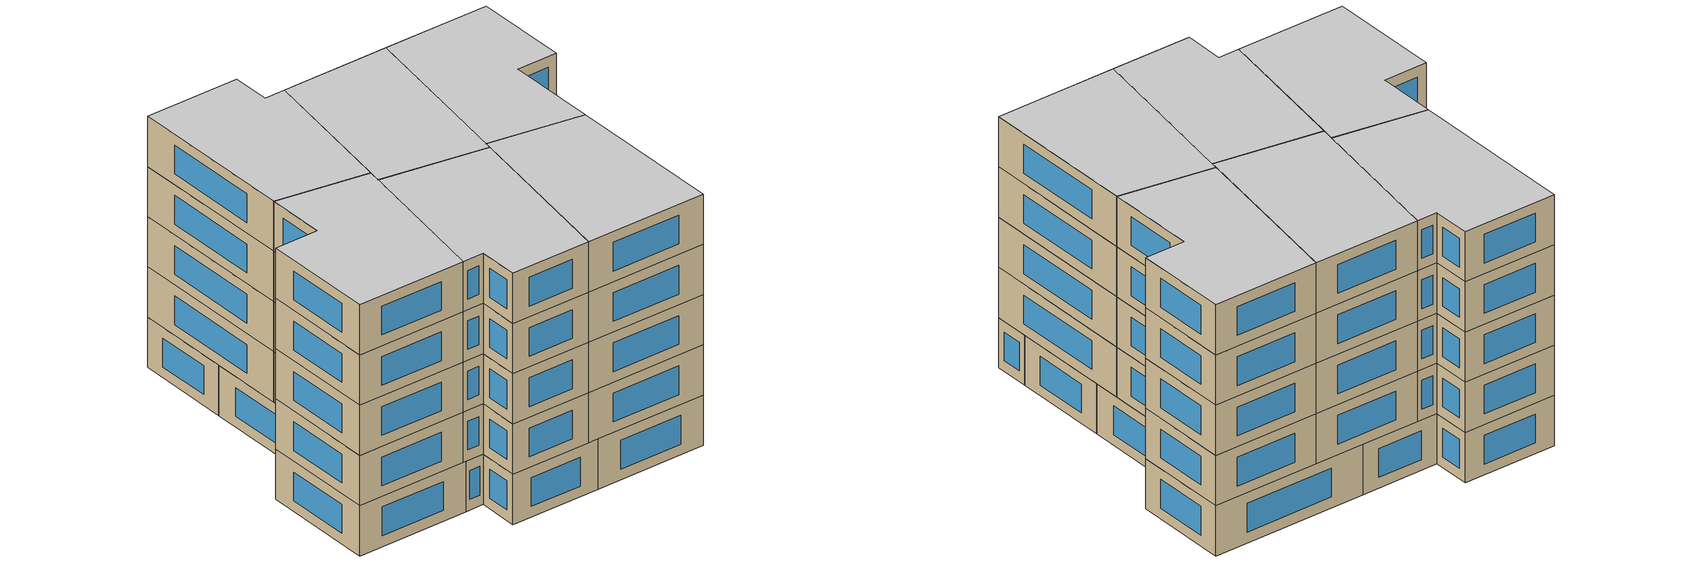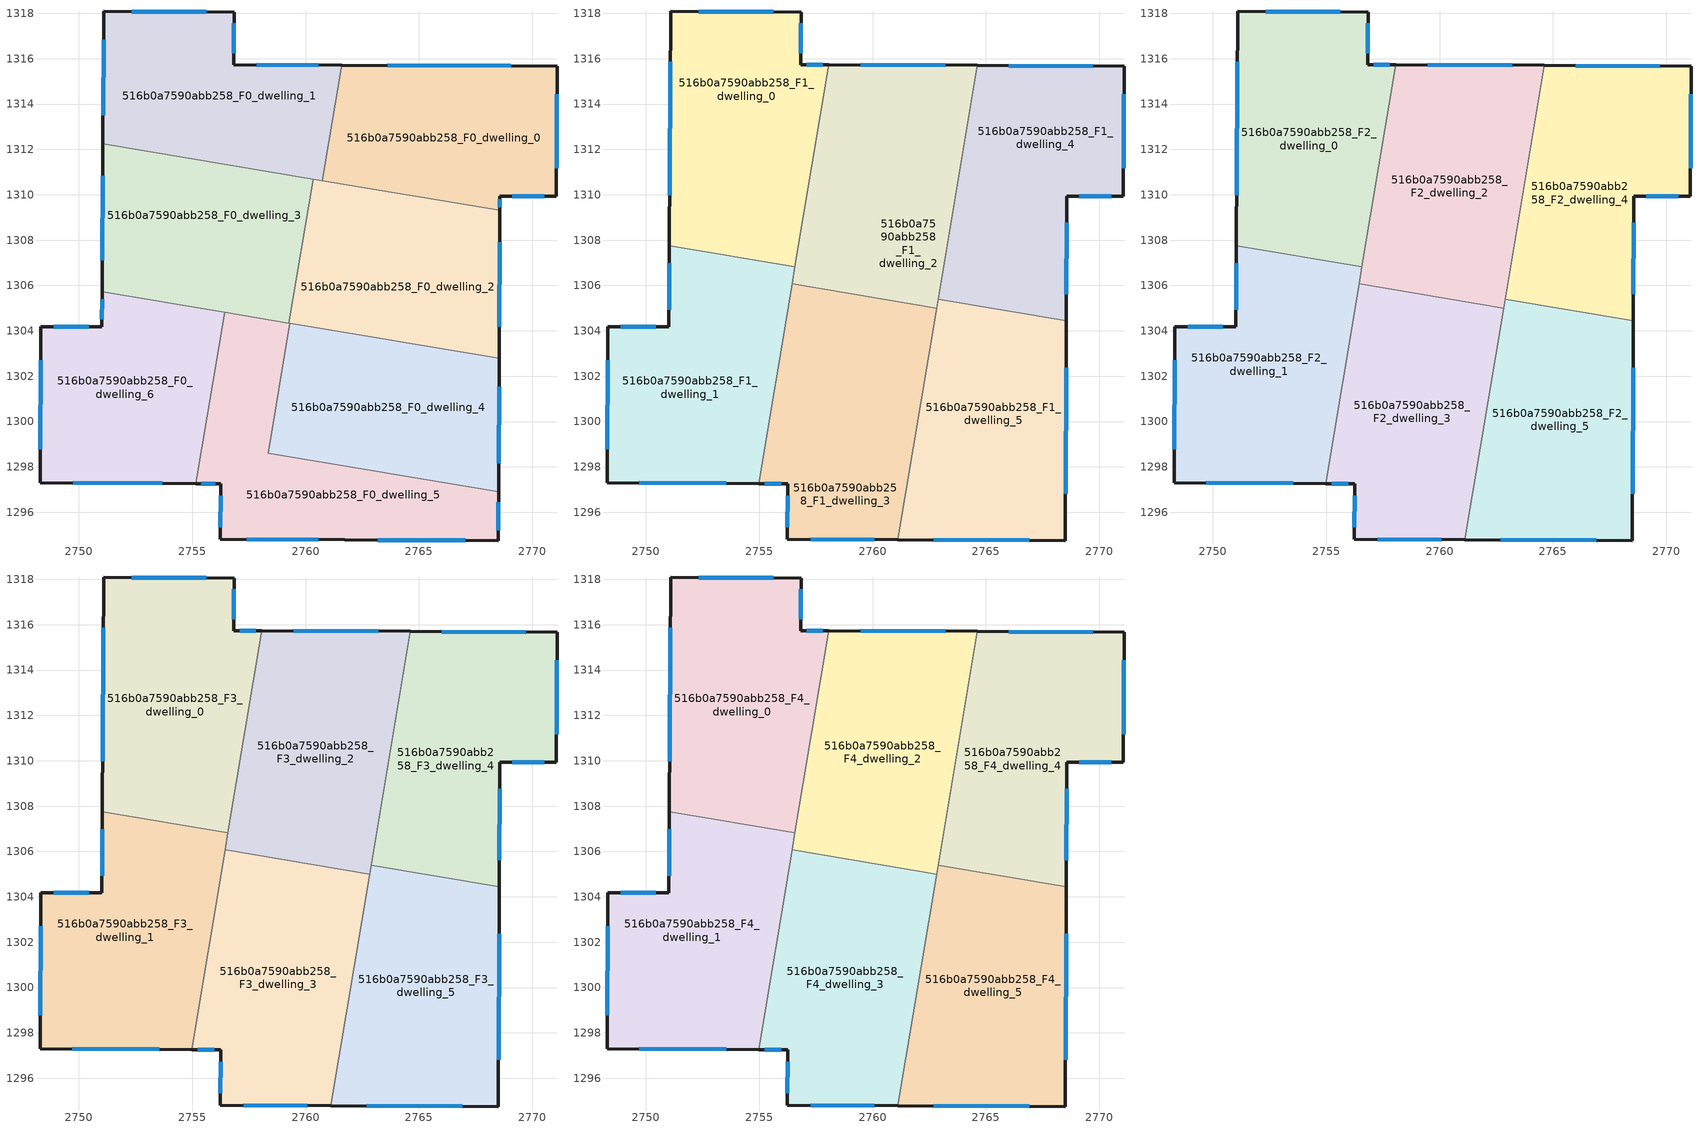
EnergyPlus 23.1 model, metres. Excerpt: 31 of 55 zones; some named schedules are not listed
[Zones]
516b0a7590abb258_F0_dwelling_0
 floor ground (EU_floor_Construction): 2771.09,1315.67 2771.06,1309.93 2768.57,1309.94 2768.57,1309.31 2760.73,1310.62 2761.59,1315.72 z0
 wall outside (EU_wall_Construction): 2768.57,1309.31 2768.57,1309.94 2771.06,1309.93 2771.09,1315.67 2761.59,1315.72 z0:3
 wall to 516b0a7590abb258_F0_dwelling_1 (EU_wall_Construction): 2761.59,1315.72 2760.73,1310.62 z0:3
 wall to 516b0a7590abb258_F0_dwelling_2 (EU_wall_Construction): 2760.73,1310.62 2768.57,1309.31 z0:3
 window (EU_Window_Construction): 2769.11,1309.94 2770.53,1309.93 / 2768.57,1309.44 2768.57,1309.81 / 2769.05,1315.68 2763.62,1315.71 / 2771.07,1311.16 2771.08,1314.44 z0.64:2.36
516b0a7590abb258_F0_dwelling_1
 floor ground (EU_floor_Construction): 2761.59,1315.72 2760.73,1310.62 2751.07,1312.25 2751.1,1318.09 2756.85,1318.06 2756.84,1315.74 z0
 wall outside (EU_wall_Construction): 2761.59,1315.72 2756.84,1315.74 2756.85,1318.06 2751.1,1318.09 2751.07,1312.25 z0:3
 wall to 516b0a7590abb258_F0_dwelling_3 (EU_wall_Construction): 2751.07,1312.25 2760.33,1310.69 z0:3
 wall to 516b0a7590abb258_F0_dwelling_2 (EU_wall_Construction): 2760.34,1310.69 2760.73,1310.62 z0:3
 window (EU_Window_Construction): 2751.09,1316.84 2751.08,1313.5 / 2755.62,1318.07 2752.33,1318.08 / 2756.84,1316.24 2756.85,1317.56 / 2760.57,1315.72 2757.85,1315.74 z0.64:2.36
516b0a7590abb258_F0_dwelling_2
 floor ground (EU_floor_Construction): 2768.57,1309.31 2768.54,1302.79 2759.27,1304.34 2760.34,1310.69 z0
 wall outside (EU_wall_Construction): 2768.54,1302.79 2768.57,1309.31 z0:3
 wall to 516b0a7590abb258_F0_dwelling_3 (EU_wall_Construction): 2760.34,1310.69 2759.27,1304.34 z0:3
 wall to 516b0a7590abb258_F0_dwelling_4 (EU_wall_Construction): 2759.31,1304.33 2768.54,1302.79 z0:3
 wall to 516b0a7590abb258_F0_dwelling_5 (EU_wall_Construction): 2759.27,1304.34 2759.31,1304.33 z0:3
 window (EU_Window_Construction): 2768.55,1304.18 2768.56,1307.91 z0.64:2.36
 ceiling adiabatic (EU_roof_Construction): 2768.54,1302.79 2768.57,1309.31 2760.34,1310.69 2759.27,1304.34 z3
516b0a7590abb258_F0_dwelling_3
 floor ground (EU_floor_Construction): 2760.34,1310.69 2759.27,1304.34 2751.03,1305.72 2751.07,1312.25 z0
 wall outside (EU_wall_Construction): 2751.07,1312.25 2751.03,1305.72 z0:3
 wall to 516b0a7590abb258_F0_dwelling_6 (EU_wall_Construction): 2751.03,1305.72 2756.43,1304.82 z0:3
 wall to 516b0a7590abb258_F0_dwelling_5 (EU_wall_Construction): 2756.43,1304.82 2759.27,1304.34 z0:3
 window (EU_Window_Construction): 2751.06,1310.85 2751.04,1307.12 z0.64:2.36
516b0a7590abb258_F0_dwelling_4
 floor ground (EU_floor_Construction): 2768.54,1302.79 2768.51,1296.9 2758.35,1298.6 2759.31,1304.33 z0
 wall outside (EU_wall_Construction): 2768.51,1296.9 2768.54,1302.79 z0:3
 wall to 516b0a7590abb258_F0_dwelling_5 (EU_wall_Construction): 2759.31,1304.33 2758.35,1298.6 2768.51,1296.9 z0:3
 window (EU_Window_Construction): 2768.52,1298.16 2768.53,1301.52 z0.64:2.36
516b0a7590abb258_F0_dwelling_5
 floor ground (EU_floor_Construction): 2768.51,1296.9 2768.5,1294.75 2761.73,1294.78 2756.24,1294.82 2756.26,1297.26 2755.16,1297.27 2756.43,1304.82 2759.31,1304.33 2758.35,1298.6 z0
 wall outside (EU_wall_Construction): 2755.16,1297.27 2756.26,1297.26 2756.24,1294.82 2761.73,1294.78 2768.5,1294.75 2768.51,1296.9 z0:3
 wall to 516b0a7590abb258_F0_dwelling_6 (EU_wall_Construction): 2756.43,1304.82 2755.16,1297.27 z0:3
 window (EU_Window_Construction): 2768.5,1295.21 2768.51,1296.44 / 2763.18,1294.77 2767.05,1294.76 / 2757.42,1294.81 2760.55,1294.79 / 2756.26,1296.74 2756.24,1295.34 / 2755.4,1297.27 2756.03,1297.26 z0.64:2.36
516b0a7590abb258_F0_dwelling_6
 floor ground (EU_floor_Construction): 2756.43,1304.82 2755.16,1297.27 2748.29,1297.3 2748.32,1304.18 2751.02,1304.17 2751.03,1305.72 z0
 wall outside (EU_wall_Construction): 2751.03,1305.72 2751.02,1304.17 2748.32,1304.18 2748.29,1297.3 2755.16,1297.27 z0:3
 window (EU_Window_Construction): 2749.76,1297.29 2753.69,1297.27 / 2748.32,1302.71 2748.3,1298.78 / 2750.44,1304.17 2748.9,1304.18 / 2751.03,1305.39 2751.02,1304.5 z0.64:2.36
516b0a7590abb258_F1_dwelling_0
 floor to 516b0a7590abb258_F0_dwelling_1 (EU_floor_Construction): 2756.85,1318.06 2756.84,1315.74 2758.08,1315.73 2757.31,1311.2 2751.07,1312.24 2751.1,1318.09 z3
 floor to 516b0a7590abb258_F0_dwelling_3 (EU_floor_Construction): 2757.31,1311.2 2756.58,1306.83 2751.04,1307.76 2751.07,1312.24 z3
 wall outside (EU_wall_Construction): 2758.08,1315.73 2756.84,1315.74 2756.85,1318.06 2751.1,1318.09 2751.04,1307.76 z3:6
 wall to 516b0a7590abb258_F1_dwelling_1 (EU_wall_Construction): 2751.04,1307.76 2756.58,1306.83 z3:6
 wall to 516b0a7590abb258_F1_dwelling_2 (EU_wall_Construction): 2756.58,1306.83 2758.08,1315.73 z3:6
 window (EU_Window_Construction): 2756.84,1316.24 2756.85,1317.56 / 2757.81,1315.74 2757.1,1315.74 / 2751.09,1315.88 2751.06,1309.97 / 2755.62,1318.07 2752.33,1318.08 z3.64:5.36
516b0a7590abb258_F1_dwelling_1
 floor to 516b0a7590abb258_F0_dwelling_6 (EU_floor_Construction): 2756.25,1304.85 2754.98,1297.27 2748.29,1297.3 2748.32,1304.18 2751.02,1304.17 2751.03,1305.72 z3
 floor to 516b0a7590abb258_F0_dwelling_3 (EU_floor_Construction): 2756.58,1306.83 2756.25,1304.85 2751.03,1305.72 2751.04,1307.76 z3
 wall outside (EU_wall_Construction): 2751.04,1307.76 2751.02,1304.17 2748.32,1304.18 2748.29,1297.3 2754.98,1297.27 z3:6
 wall to 516b0a7590abb258_F1_dwelling_3 (EU_wall_Construction): 2754.98,1297.27 2756.45,1306.07 z3:6
 wall to 516b0a7590abb258_F1_dwelling_2 (EU_wall_Construction): 2756.45,1306.07 2756.58,1306.83 z3:6
 window (EU_Window_Construction): 2749.72,1297.29 2753.54,1297.28 / 2748.32,1302.71 2748.3,1298.78 / 2750.44,1304.17 2748.9,1304.18 / 2751.04,1306.99 2751.03,1304.94 z3.64:5.36
516b0a7590abb258_F1_dwelling_2
 floor adiabatic (EU_floor_Construction): 2763.68,1310.13 2762.82,1305 2759.47,1305.57 2760.34,1310.69 z3
 floor to 516b0a7590abb258_F0_dwelling_0 (EU_floor_Construction): 2764.62,1315.7 2763.68,1310.13 2760.73,1310.62 2761.59,1315.72 z3
 floor to 516b0a7590abb258_F0_dwelling_1 (EU_floor_Construction): 2761.59,1315.72 2760.73,1310.62 2757.31,1311.2 2758.08,1315.73 z3
 floor to 516b0a7590abb258_F0_dwelling_3 (EU_floor_Construction): 2760.33,1310.69 2759.47,1305.57 2756.45,1306.07 2757.31,1311.2 z3
 wall outside (EU_wall_Construction): 2764.62,1315.7 2758.08,1315.73 z3:6
 wall to 516b0a7590abb258_F1_dwelling_3 (EU_wall_Construction): 2756.45,1306.07 2762.82,1305 z3:6
 wall to 516b0a7590abb258_F1_dwelling_4 (EU_wall_Construction): 2762.89,1305.39 2764.62,1315.7 z3:6
 wall to 516b0a7590abb258_F1_dwelling_5 (EU_wall_Construction): 2762.82,1305 2762.89,1305.39 z3:6
 window (EU_Window_Construction): 2763.22,1315.71 2759.48,1315.73 z3.64:5.36
516b0a7590abb258_F1_dwelling_3
 floor to 516b0a7590abb258_F0_dwelling_3 (EU_floor_Construction): 2759.47,1305.57 2759.27,1304.34 2756.25,1304.85 2756.45,1306.07 z3
 floor to 516b0a7590abb258_F0_dwelling_5 (EU_floor_Construction): 2759.31,1304.33 2758.35,1298.6 2761.66,1298.05 2761.11,1294.79 2756.24,1294.82 2756.26,1297.26 2755.17,1297.27 2756.43,1304.82 z3
 floor to 516b0a7590abb258_F0_dwelling_6 (EU_floor_Construction): 2756.43,1304.82 2755.17,1297.27 2754.98,1297.27 2756.25,1304.85 z3
 floor to 516b0a7590abb258_F0_dwelling_4 (EU_floor_Construction): 2762.62,1303.78 2761.66,1298.05 2758.35,1298.6 2759.31,1304.33 z3
 floor adiabatic (EU_floor_Construction): 2762.82,1305 2762.62,1303.78 2759.27,1304.34 2759.47,1305.57 z3
 wall outside (EU_wall_Construction): 2754.98,1297.27 2756.26,1297.26 2756.24,1294.82 2761.11,1294.79 z3:6
 wall to 516b0a7590abb258_F1_dwelling_5 (EU_wall_Construction): 2761.11,1294.79 2762.82,1305 z3:6
 window (EU_Window_Construction): 2757.28,1294.81 2760.07,1294.79 / 2756.26,1296.74 2756.24,1295.34 / 2755.25,1297.27 2755.98,1297.26 z3.64:5.36
516b0a7590abb258_F1_dwelling_4
 floor to 516b0a7590abb258_F0_dwelling_0 (EU_floor_Construction): 2771.09,1315.67 2771.06,1309.93 2768.57,1309.94 2768.57,1309.31 2763.68,1310.13 2764.62,1315.7 z3
 floor adiabatic (EU_floor_Construction): 2768.57,1309.31 2768.55,1304.44 2762.89,1305.39 2763.68,1310.13 z3
 wall outside (EU_wall_Construction): 2768.55,1304.44 2768.57,1309.94 2771.06,1309.93 2771.09,1315.67 2764.62,1315.7 z3:6
 wall to 516b0a7590abb258_F1_dwelling_5 (EU_wall_Construction): 2762.89,1305.39 2768.55,1304.44 z3:6
 window (EU_Window_Construction): 2771.07,1311.16 2771.08,1314.44 / 2769.11,1309.94 2770.53,1309.93 / 2768.55,1305.62 2768.57,1308.77 / 2769.7,1315.68 2766,1315.7 z3.64:5.36
516b0a7590abb258_F1_dwelling_5
 floor to 516b0a7590abb258_F0_dwelling_4 (EU_floor_Construction): 2768.54,1302.79 2768.51,1296.9 2761.66,1298.05 2762.62,1303.78 z3
 floor to 516b0a7590abb258_F0_dwelling_5 (EU_floor_Construction): 2768.51,1296.9 2768.5,1294.75 2761.27,1294.79 2761.11,1294.79 2761.66,1298.05 z3
 floor adiabatic (EU_floor_Construction): 2768.55,1304.44 2768.54,1302.79 2762.62,1303.78 2762.89,1305.39 z3
 wall outside (EU_wall_Construction): 2761.11,1294.79 2768.5,1294.75 2768.55,1304.44 z3:6
 window (EU_Window_Construction): 2768.51,1296.82 2768.54,1302.36 / 2762.69,1294.78 2766.92,1294.76 z3.64:5.36
516b0a7590abb258_F2_dwelling_0
 floor to 516b0a7590abb258_F1_dwelling_0 (EU_floor_Construction): 2756.85,1318.06 2756.84,1315.74 2758.08,1315.73 2756.58,1306.83 2751.04,1307.76 2751.1,1318.09 z6
 wall outside (EU_wall_Construction): 2758.08,1315.73 2756.84,1315.74 2756.85,1318.06 2751.1,1318.09 2751.04,1307.76 z6:9
 wall to 516b0a7590abb258_F2_dwelling_1 (EU_wall_Construction): 2751.04,1307.76 2756.58,1306.83 z6:9
 wall to 516b0a7590abb258_F2_dwelling_2 (EU_wall_Construction): 2756.58,1306.83 2758.08,1315.73 z6:9
 window (EU_Window_Construction): 2756.84,1316.24 2756.85,1317.56 / 2757.81,1315.74 2757.1,1315.74 / 2751.09,1315.88 2751.06,1309.97 / 2755.62,1318.07 2752.33,1318.08 z6.64:8.36
516b0a7590abb258_F2_dwelling_1
 floor to 516b0a7590abb258_F1_dwelling_1 (EU_floor_Construction): 2756.58,1306.83 2754.98,1297.27 2748.29,1297.3 2748.32,1304.18 2751.02,1304.17 2751.04,1307.76 z6
 wall outside (EU_wall_Construction): 2751.04,1307.76 2751.02,1304.17 2748.32,1304.18 2748.29,1297.3 2754.98,1297.27 z6:9
 wall to 516b0a7590abb258_F2_dwelling_3 (EU_wall_Construction): 2754.98,1297.27 2756.45,1306.07 z6:9
 wall to 516b0a7590abb258_F2_dwelling_2 (EU_wall_Construction): 2756.45,1306.07 2756.58,1306.83 z6:9
 window (EU_Window_Construction): 2749.72,1297.29 2753.54,1297.28 / 2748.32,1302.71 2748.3,1298.78 / 2750.44,1304.17 2748.9,1304.18 / 2751.04,1306.99 2751.03,1304.94 z6.64:8.36
516b0a7590abb258_F2_dwelling_2
 floor to 516b0a7590abb258_F1_dwelling_2 (EU_floor_Construction): 2764.62,1315.7 2762.82,1305 2756.45,1306.07 2758.08,1315.73 z6
 wall outside (EU_wall_Construction): 2764.62,1315.7 2758.08,1315.73 z6:9
 wall to 516b0a7590abb258_F2_dwelling_3 (EU_wall_Construction): 2756.45,1306.07 2762.82,1305 z6:9
 wall to 516b0a7590abb258_F2_dwelling_4 (EU_wall_Construction): 2762.89,1305.39 2764.62,1315.7 z6:9
 wall to 516b0a7590abb258_F2_dwelling_5 (EU_wall_Construction): 2762.82,1305 2762.89,1305.39 z6:9
 window (EU_Window_Construction): 2763.22,1315.71 2759.48,1315.73 z6.64:8.36
516b0a7590abb258_F2_dwelling_3
 floor to 516b0a7590abb258_F1_dwelling_3 (EU_floor_Construction): 2762.82,1305 2761.11,1294.79 2756.24,1294.82 2756.26,1297.26 2754.98,1297.27 2756.45,1306.07 z6
 wall outside (EU_wall_Construction): 2754.98,1297.27 2756.26,1297.26 2756.24,1294.82 2761.11,1294.79 z6:9
 wall to 516b0a7590abb258_F2_dwelling_5 (EU_wall_Construction): 2761.11,1294.79 2762.82,1305 z6:9
 window (EU_Window_Construction): 2757.28,1294.81 2760.07,1294.79 / 2756.26,1296.74 2756.24,1295.34 / 2755.25,1297.27 2755.98,1297.26 z6.64:8.36
516b0a7590abb258_F2_dwelling_4
 floor to 516b0a7590abb258_F1_dwelling_4 (EU_floor_Construction): 2771.09,1315.67 2771.06,1309.93 2768.57,1309.94 2768.55,1304.44 2762.89,1305.39 2764.62,1315.7 z6
 wall outside (EU_wall_Construction): 2768.55,1304.44 2768.57,1309.94 2771.06,1309.93 2771.09,1315.67 2764.62,1315.7 z6:9
 wall to 516b0a7590abb258_F2_dwelling_5 (EU_wall_Construction): 2762.89,1305.39 2768.55,1304.44 z6:9
 window (EU_Window_Construction): 2771.07,1311.16 2771.08,1314.44 / 2769.11,1309.94 2770.53,1309.93 / 2768.55,1305.62 2768.57,1308.77 / 2769.7,1315.68 2766,1315.7 z6.64:8.36
516b0a7590abb258_F2_dwelling_5
 floor to 516b0a7590abb258_F1_dwelling_5 (EU_floor_Construction): 2768.55,1304.44 2768.5,1294.75 2761.11,1294.79 2762.89,1305.39 z6
 wall outside (EU_wall_Construction): 2761.11,1294.79 2768.5,1294.75 2768.55,1304.44 z6:9
 window (EU_Window_Construction): 2768.51,1296.82 2768.54,1302.36 / 2762.69,1294.78 2766.92,1294.76 z6.64:8.36
516b0a7590abb258_F3_dwelling_0
 floor to 516b0a7590abb258_F2_dwelling_0 (EU_floor_Construction): 2756.85,1318.06 2756.84,1315.74 2758.08,1315.73 2756.58,1306.83 2751.04,1307.76 2751.1,1318.09 z9
 wall outside (EU_wall_Construction): 2758.08,1315.73 2756.84,1315.74 2756.85,1318.06 2751.1,1318.09 2751.04,1307.76 z9:12
 wall to 516b0a7590abb258_F3_dwelling_1 (EU_wall_Construction): 2751.04,1307.76 2756.58,1306.83 z9:12
 wall to 516b0a7590abb258_F3_dwelling_2 (EU_wall_Construction): 2756.58,1306.83 2758.08,1315.73 z9:12
 window (EU_Window_Construction): 2756.84,1316.24 2756.85,1317.56 / 2757.81,1315.74 2757.1,1315.74 / 2751.09,1315.88 2751.06,1309.97 / 2755.62,1318.07 2752.33,1318.08 z9.64:11.36
516b0a7590abb258_F3_dwelling_1
 floor to 516b0a7590abb258_F2_dwelling_1 (EU_floor_Construction): 2756.58,1306.83 2754.98,1297.27 2748.29,1297.3 2748.32,1304.18 2751.02,1304.17 2751.04,1307.76 z9
 wall outside (EU_wall_Construction): 2751.04,1307.76 2751.02,1304.17 2748.32,1304.18 2748.29,1297.3 2754.98,1297.27 z9:12
 wall to 516b0a7590abb258_F3_dwelling_3 (EU_wall_Construction): 2754.98,1297.27 2756.45,1306.07 z9:12
 wall to 516b0a7590abb258_F3_dwelling_2 (EU_wall_Construction): 2756.45,1306.07 2756.58,1306.83 z9:12
 window (EU_Window_Construction): 2749.72,1297.29 2753.54,1297.28 / 2748.32,1302.71 2748.3,1298.78 / 2750.44,1304.17 2748.9,1304.18 / 2751.04,1306.99 2751.03,1304.94 z9.64:11.36
516b0a7590abb258_F3_dwelling_2
 floor to 516b0a7590abb258_F2_dwelling_2 (EU_floor_Construction): 2764.62,1315.7 2762.82,1305 2756.45,1306.07 2758.08,1315.73 z9
 wall outside (EU_wall_Construction): 2764.62,1315.7 2758.08,1315.73 z9:12
 wall to 516b0a7590abb258_F3_dwelling_3 (EU_wall_Construction): 2756.45,1306.07 2762.82,1305 z9:12
 wall to 516b0a7590abb258_F3_dwelling_4 (EU_wall_Construction): 2762.89,1305.39 2764.62,1315.7 z9:12
 wall to 516b0a7590abb258_F3_dwelling_5 (EU_wall_Construction): 2762.82,1305 2762.89,1305.39 z9:12
 window (EU_Window_Construction): 2763.22,1315.71 2759.48,1315.73 z9.64:11.36
516b0a7590abb258_F3_dwelling_3
 floor to 516b0a7590abb258_F2_dwelling_3 (EU_floor_Construction): 2762.82,1305 2761.11,1294.79 2756.24,1294.82 2756.26,1297.26 2754.98,1297.27 2756.45,1306.07 z9
 wall outside (EU_wall_Construction): 2754.98,1297.27 2756.26,1297.26 2756.24,1294.82 2761.11,1294.79 z9:12
 wall to 516b0a7590abb258_F3_dwelling_5 (EU_wall_Construction): 2761.11,1294.79 2762.82,1305 z9:12
 window (EU_Window_Construction): 2757.28,1294.81 2760.07,1294.79 / 2756.26,1296.74 2756.24,1295.34 / 2755.25,1297.27 2755.98,1297.26 z9.64:11.36
516b0a7590abb258_F3_dwelling_4
 floor to 516b0a7590abb258_F2_dwelling_4 (EU_floor_Construction): 2771.09,1315.67 2771.06,1309.93 2768.57,1309.94 2768.55,1304.44 2762.89,1305.39 2764.62,1315.7 z9
 wall outside (EU_wall_Construction): 2768.55,1304.44 2768.57,1309.94 2771.06,1309.93 2771.09,1315.67 2764.62,1315.7 z9:12
 wall to 516b0a7590abb258_F3_dwelling_5 (EU_wall_Construction): 2762.89,1305.39 2768.55,1304.44 z9:12
 window (EU_Window_Construction): 2771.07,1311.16 2771.08,1314.44 / 2769.11,1309.94 2770.53,1309.93 / 2768.55,1305.62 2768.57,1308.77 / 2769.7,1315.68 2766,1315.7 z9.64:11.36
516b0a7590abb258_F3_dwelling_5
 floor to 516b0a7590abb258_F2_dwelling_5 (EU_floor_Construction): 2768.55,1304.44 2768.5,1294.75 2761.11,1294.79 2762.89,1305.39 z9
 wall outside (EU_wall_Construction): 2761.11,1294.79 2768.5,1294.75 2768.55,1304.44 z9:12
 window (EU_Window_Construction): 2768.51,1296.82 2768.54,1302.36 / 2762.69,1294.78 2766.92,1294.76 z9.64:11.36
516b0a7590abb258_F4_dwelling_0
 floor to 516b0a7590abb258_F3_dwelling_0 (EU_floor_Construction): 2756.85,1318.06 2756.84,1315.74 2758.08,1315.73 2756.58,1306.83 2751.04,1307.76 2751.1,1318.09 z12
 wall outside (EU_wall_Construction): 2758.08,1315.73 2756.84,1315.74 2756.85,1318.06 2751.1,1318.09 2751.04,1307.76 z12:15
 wall to 516b0a7590abb258_F4_dwelling_1 (EU_wall_Construction): 2751.04,1307.76 2756.58,1306.83 z12:15
 wall to 516b0a7590abb258_F4_dwelling_2 (EU_wall_Construction): 2756.58,1306.83 2758.08,1315.73 z12:15
 window (EU_Window_Construction): 2756.84,1316.24 2756.85,1317.56 / 2757.81,1315.74 2757.1,1315.74 / 2751.09,1315.88 2751.06,1309.97 / 2755.62,1318.07 2752.33,1318.08 z12.64:14.36
 ceiling to 516b0a7590abb258_F5_dwelling_0 (EU_floor_Construction): 2756.58,1306.83 2758.08,1315.73 2756.84,1315.74 2756.85,1318.06 2751.1,1318.09 2751.04,1307.76 z15
516b0a7590abb258_F4_dwelling_1
 floor to 516b0a7590abb258_F3_dwelling_1 (EU_floor_Construction): 2756.58,1306.83 2754.98,1297.27 2748.29,1297.3 2748.32,1304.18 2751.02,1304.17 2751.04,1307.76 z12
 wall outside (EU_wall_Construction): 2751.04,1307.76 2751.02,1304.17 2748.32,1304.18 2748.29,1297.3 2754.98,1297.27 z12:15
 wall to 516b0a7590abb258_F4_dwelling_3 (EU_wall_Construction): 2754.98,1297.27 2756.45,1306.07 z12:15
 wall to 516b0a7590abb258_F4_dwelling_2 (EU_wall_Construction): 2756.45,1306.07 2756.58,1306.83 z12:15
 window (EU_Window_Construction): 2749.72,1297.29 2753.54,1297.28 / 2748.32,1302.71 2748.3,1298.78 / 2750.44,1304.17 2748.9,1304.18 / 2751.04,1306.99 2751.03,1304.94 z12.64:14.36
 ceiling to 516b0a7590abb258_F5_dwelling_1 (EU_floor_Construction): 2754.98,1297.27 2756.58,1306.83 2751.04,1307.76 2751.02,1304.17 2748.32,1304.18 2748.29,1297.3 z15
516b0a7590abb258_F4_dwelling_2
 floor to 516b0a7590abb258_F3_dwelling_2 (EU_floor_Construction): 2764.62,1315.7 2762.82,1305 2756.45,1306.07 2758.08,1315.73 z12
 wall outside (EU_wall_Construction): 2764.62,1315.7 2758.08,1315.73 z12:15
 wall to 516b0a7590abb258_F4_dwelling_3 (EU_wall_Construction): 2756.45,1306.07 2762.82,1305 z12:15
 wall to 516b0a7590abb258_F4_dwelling_4 (EU_wall_Construction): 2762.89,1305.39 2764.62,1315.7 z12:15
 wall to 516b0a7590abb258_F4_dwelling_5 (EU_wall_Construction): 2762.82,1305 2762.89,1305.39 z12:15
 window (EU_Window_Construction): 2763.22,1315.71 2759.48,1315.73 z12.64:14.36
 ceiling to 516b0a7590abb258_F5_dwelling_2 (EU_floor_Construction): 2762.82,1305 2764.62,1315.7 2758.08,1315.73 2756.45,1306.07 z15
516b0a7590abb258_F4_dwelling_3
 floor to 516b0a7590abb258_F3_dwelling_3 (EU_floor_Construction): 2762.82,1305 2761.11,1294.79 2756.24,1294.82 2756.26,1297.26 2754.98,1297.27 2756.45,1306.07 z12
 wall outside (EU_wall_Construction): 2754.98,1297.27 2756.26,1297.26 2756.24,1294.82 2761.11,1294.79 z12:15
 wall to 516b0a7590abb258_F4_dwelling_5 (EU_wall_Construction): 2761.11,1294.79 2762.82,1305 z12:15
 window (EU_Window_Construction): 2757.28,1294.81 2760.07,1294.79 / 2756.26,1296.74 2756.24,1295.34 / 2755.25,1297.27 2755.98,1297.26 z12.64:14.36
 ceiling to 516b0a7590abb258_F5_dwelling_3 (EU_floor_Construction): 2761.11,1294.79 2762.82,1305 2756.45,1306.07 2754.98,1297.27 2756.26,1297.26 2756.24,1294.82 z15
516b0a7590abb258_F4_dwelling_4
 floor to 516b0a7590abb258_F3_dwelling_4 (EU_floor_Construction): 2771.09,1315.67 2771.06,1309.93 2768.57,1309.94 2768.55,1304.44 2762.89,1305.39 2764.62,1315.7 z12
 wall outside (EU_wall_Construction): 2768.55,1304.44 2768.57,1309.94 2771.06,1309.93 2771.09,1315.67 2764.62,1315.7 z12:15
 wall to 516b0a7590abb258_F4_dwelling_5 (EU_wall_Construction): 2762.89,1305.39 2768.55,1304.44 z12:15
 window (EU_Window_Construction): 2771.07,1311.16 2771.08,1314.44 / 2769.11,1309.94 2770.53,1309.93 / 2768.55,1305.62 2768.57,1308.77 / 2769.7,1315.68 2766,1315.7 z12.64:14.36
 ceiling to 516b0a7590abb258_F5_dwelling_4 (EU_floor_Construction): 2768.55,1304.44 2768.57,1309.94 2771.06,1309.93 2771.09,1315.67 2764.62,1315.7 2762.89,1305.39 z15
516b0a7590abb258_F4_dwelling_5
 floor to 516b0a7590abb258_F3_dwelling_5 (EU_floor_Construction): 2768.55,1304.44 2768.5,1294.75 2761.11,1294.79 2762.89,1305.39 z12
 wall outside (EU_wall_Construction): 2761.11,1294.79 2768.5,1294.75 2768.55,1304.44 z12:15
 window (EU_Window_Construction): 2768.51,1296.82 2768.54,1302.36 / 2762.69,1294.78 2766.92,1294.76 z12.64:14.36
 ceiling to 516b0a7590abb258_F5_dwelling_5 (EU_floor_Construction): 2768.5,1294.75 2768.55,1304.44 2762.89,1305.39 2761.11,1294.79 z15
[Building]
EU S2 Campaign: North Axis=0; Terrain=City; Solar Distribution=FullExterior
[Site:Location]
Yerevan-Zvartnots.Intl.AP: Latitude=40.15; Longitude=44.383; Time Zone=4; Elevation=854
[SizingPeriod:WeatherFileDays]
AnnualSizingPeriod: Begin Month=1; Begin Day of Month=1; End Month=12; End Day of Month=31; Day of Week for Start Day=Monday; Use Weather File Daylight Saving Period=No; Use Weather File Rain and Snow Indicators=No
[MATERIAL]
EU_InternalMass_Material: Roughness=MediumRough; Thickness=0.1; Conductivity=1; Density=1800; Specific Heat=900; Thermal Absorptance=0.9; Solar Absorptance=0.7; Visible Absorptance=0.7
[MATERIAL:NOMASS] Roughness=MediumRough; Thermal Absorptance=0.9; Solar Absorptance=0.7; Visible Absorptance=0.7
Name | Thermal Resistance
EU_wall_NoMass | 1.05043
EU_roof_NoMass | 1.45357
EU_floor_NoMass | 0.478065
[WINDOWMATERIAL:SIMPLEGLAZINGSYSTEM]
EU_Window_SimpleGlazing: UFactor=2.5566; Solar Heat Gain Coefficient=0.75; Visible Transmittance=0.75
[CONSTRUCTION]
EU_wall_Construction: EU_wall_NoMass
EU_roof_Construction: EU_roof_NoMass
EU_floor_Construction: EU_floor_NoMass
EU_Window_Construction: EU_Window_SimpleGlazing
EU_InternalMass_Construction: EU_InternalMass_Material
[ZONE] Type=1; Multiplier=1; Ceiling Height=autocalculate; Floor Area=autocalculate; Part of Total Floor Area=Yes
Name | Volume
516b0a7590abb258_F0_dwelling_0 | 171.438
516b0a7590abb258_F1_dwelling_0; 516b0a7590abb258_F2_dwelling_0; 516b0a7590abb258_F3_dwelling_0; 516b0a7590abb258_F4_dwelling_0 | 199.998
516b0a7590abb258_F0_dwelling_1; 516b0a7590abb258_F0_dwelling_2 | 171.435
516b0a7590abb258_F1_dwelling_1; 516b0a7590abb258_F2_dwelling_1; 516b0a7590abb258_F3_dwelling_1; 516b0a7590abb258_F4_dwelling_1 | 200.002
516b0a7590abb258_F1_dwelling_2; 516b0a7590abb258_F2_dwelling_2; 516b0a7590abb258_F3_dwelling_2; 516b0a7590abb258_F4_dwelling_2 | 200.01
516b0a7590abb258_F0_dwelling_3; 516b0a7590abb258_F0_dwelling_5 | 171.412
516b0a7590abb258_F1_dwelling_3; 516b0a7590abb258_F2_dwelling_3; 516b0a7590abb258_F3_dwelling_3; 516b0a7590abb258_F4_dwelling_3 | 199.981
516b0a7590abb258_F0_dwelling_4 | 171.428
516b0a7590abb258_F1_dwelling_4; 516b0a7590abb258_F2_dwelling_4; 516b0a7590abb258_F3_dwelling_4; 516b0a7590abb258_F4_dwelling_4 | 199.989
516b0a7590abb258_F1_dwelling_5; 516b0a7590abb258_F2_dwelling_5; 516b0a7590abb258_F3_dwelling_5; 516b0a7590abb258_F4_dwelling_5 | 199.993
516b0a7590abb258_F0_dwelling_6 | 171.44
[INTERNALMASS] Construction=EU_InternalMass_Construction
Name | Zone or ZoneList | Surface Area
516b0a7590abb258_F0_dwelling_0_EU_InternalMass | 516b0a7590abb258_F0_dwelling_0 | 57.1448
516b0a7590abb258_F0_dwelling_1_EU_InternalMass | 516b0a7590abb258_F0_dwelling_1 | 57.1443
516b0a7590abb258_F0_dwelling_2_EU_InternalMass | 516b0a7590abb258_F0_dwelling_2 | 57.1449
516b0a7590abb258_F0_dwelling_3_EU_InternalMass | 516b0a7590abb258_F0_dwelling_3 | 57.1373
516b0a7590abb258_F0_dwelling_4_EU_InternalMass | 516b0a7590abb258_F0_dwelling_4 | 57.1431
516b0a7590abb258_F0_dwelling_5_EU_InternalMass | 516b0a7590abb258_F0_dwelling_5 | 57.1371
516b0a7590abb258_F0_dwelling_6_EU_InternalMass | 516b0a7590abb258_F0_dwelling_6 | 57.1476
516b0a7590abb258_F1_dwelling_0_EU_InternalMass | 516b0a7590abb258_F1_dwelling_0 | 66.6676
516b0a7590abb258_F1_dwelling_1_EU_InternalMass | 516b0a7590abb258_F1_dwelling_1 | 66.6663
516b0a7590abb258_F1_dwelling_2_EU_InternalMass | 516b0a7590abb258_F1_dwelling_2 | 66.6679
516b0a7590abb258_F1_dwelling_3_EU_InternalMass | 516b0a7590abb258_F1_dwelling_3 | 66.661
516b0a7590abb258_F1_dwelling_4_EU_InternalMass | 516b0a7590abb258_F1_dwelling_4 | 66.6623
516b0a7590abb258_F1_dwelling_5_EU_InternalMass | 516b0a7590abb258_F1_dwelling_5 | 66.6662
516b0a7590abb258_F2_dwelling_0_EU_InternalMass | 516b0a7590abb258_F2_dwelling_0 | 66.6676
516b0a7590abb258_F2_dwelling_1_EU_InternalMass | 516b0a7590abb258_F2_dwelling_1 | 66.6663
516b0a7590abb258_F2_dwelling_2_EU_InternalMass | 516b0a7590abb258_F2_dwelling_2 | 66.6679
516b0a7590abb258_F2_dwelling_3_EU_InternalMass | 516b0a7590abb258_F2_dwelling_3 | 66.661
516b0a7590abb258_F2_dwelling_4_EU_InternalMass | 516b0a7590abb258_F2_dwelling_4 | 66.6623
516b0a7590abb258_F2_dwelling_5_EU_InternalMass | 516b0a7590abb258_F2_dwelling_5 | 66.6662
516b0a7590abb258_F3_dwelling_0_EU_InternalMass | 516b0a7590abb258_F3_dwelling_0 | 66.6676
516b0a7590abb258_F3_dwelling_1_EU_InternalMass | 516b0a7590abb258_F3_dwelling_1 | 66.6663
516b0a7590abb258_F3_dwelling_2_EU_InternalMass | 516b0a7590abb258_F3_dwelling_2 | 66.6679
516b0a7590abb258_F3_dwelling_3_EU_InternalMass | 516b0a7590abb258_F3_dwelling_3 | 66.661
516b0a7590abb258_F3_dwelling_4_EU_InternalMass | 516b0a7590abb258_F3_dwelling_4 | 66.6623
516b0a7590abb258_F3_dwelling_5_EU_InternalMass | 516b0a7590abb258_F3_dwelling_5 | 66.6662
516b0a7590abb258_F4_dwelling_0_EU_InternalMass | 516b0a7590abb258_F4_dwelling_0 | 66.6676
516b0a7590abb258_F4_dwelling_1_EU_InternalMass | 516b0a7590abb258_F4_dwelling_1 | 66.6663
516b0a7590abb258_F4_dwelling_2_EU_InternalMass | 516b0a7590abb258_F4_dwelling_2 | 66.6679
516b0a7590abb258_F4_dwelling_3_EU_InternalMass | 516b0a7590abb258_F4_dwelling_3 | 66.661
516b0a7590abb258_F4_dwelling_4_EU_InternalMass | 516b0a7590abb258_F4_dwelling_4 | 66.6623
516b0a7590abb258_F4_dwelling_5_EU_InternalMass | 516b0a7590abb258_F4_dwelling_5 | 66.6662
[OTHEREQUIPMENT] Fuel Type=Electricity; Design Level Calculation Method=Watts/Area; Power per Zone Floor Area=1; Fraction Latent=0; Fraction Radiant=0; Fraction Lost=0; Carbon Dioxide Generation Rate=0; EndUse Subcategory=EU_Step8_InternalGains
Name | Zone or ZoneList or Space or SpaceList | Schedule
EU_Step8_InternalGain_516b0a7590abb258_F0_dwelling_0_f000 | 516b0a7590abb258_F0_dwelling_0 | EU_Step8_GainSchedule_516b0a7590abb258_F0_dwelling_0_f000
EU_Step8_InternalGain_516b0a7590abb258_F0_dwelling_1_f000 | 516b0a7590abb258_F0_dwelling_1 | EU_Step8_GainSchedule_516b0a7590abb258_F0_dwelling_1_f000
EU_Step8_InternalGain_516b0a7590abb258_F0_dwelling_2_f000 | 516b0a7590abb258_F0_dwelling_2 | EU_Step8_GainSchedule_516b0a7590abb258_F0_dwelling_2_f000
EU_Step8_InternalGain_516b0a7590abb258_F0_dwelling_3_f000 | 516b0a7590abb258_F0_dwelling_3 | EU_Step8_GainSchedule_516b0a7590abb258_F0_dwelling_3_f000
EU_Step8_InternalGain_516b0a7590abb258_F0_dwelling_4_f000 | 516b0a7590abb258_F0_dwelling_4 | EU_Step8_GainSchedule_516b0a7590abb258_F0_dwelling_4_f000
EU_Step8_InternalGain_516b0a7590abb258_F0_dwelling_5_f000 | 516b0a7590abb258_F0_dwelling_5 | EU_Step8_GainSchedule_516b0a7590abb258_F0_dwelling_5_f000
EU_Step8_InternalGain_516b0a7590abb258_F0_dwelling_6_f000 | 516b0a7590abb258_F0_dwelling_6 | EU_Step8_GainSchedule_516b0a7590abb258_F0_dwelling_6_f000
EU_Step8_InternalGain_516b0a7590abb258_F1_dwelling_0_f000 | 516b0a7590abb258_F1_dwelling_0 | EU_Step8_GainSchedule_516b0a7590abb258_F1_dwelling_0_f000
EU_Step8_InternalGain_516b0a7590abb258_F1_dwelling_1_f000 | 516b0a7590abb258_F1_dwelling_1 | EU_Step8_GainSchedule_516b0a7590abb258_F1_dwelling_1_f000
EU_Step8_InternalGain_516b0a7590abb258_F1_dwelling_2_f000 | 516b0a7590abb258_F1_dwelling_2 | EU_Step8_GainSchedule_516b0a7590abb258_F1_dwelling_2_f000
EU_Step8_InternalGain_516b0a7590abb258_F1_dwelling_3_f000 | 516b0a7590abb258_F1_dwelling_3 | EU_Step8_GainSchedule_516b0a7590abb258_F1_dwelling_3_f000
EU_Step8_InternalGain_516b0a7590abb258_F1_dwelling_4_f000 | 516b0a7590abb258_F1_dwelling_4 | EU_Step8_GainSchedule_516b0a7590abb258_F1_dwelling_4_f000
EU_Step8_InternalGain_516b0a7590abb258_F1_dwelling_5_f000 | 516b0a7590abb258_F1_dwelling_5 | EU_Step8_GainSchedule_516b0a7590abb258_F1_dwelling_5_f000
EU_Step8_InternalGain_516b0a7590abb258_F2_dwelling_0_f000 | 516b0a7590abb258_F2_dwelling_0 | EU_Step8_GainSchedule_516b0a7590abb258_F2_dwelling_0_f000
EU_Step8_InternalGain_516b0a7590abb258_F2_dwelling_1_f000 | 516b0a7590abb258_F2_dwelling_1 | EU_Step8_GainSchedule_516b0a7590abb258_F2_dwelling_1_f000
EU_Step8_InternalGain_516b0a7590abb258_F2_dwelling_2_f000 | 516b0a7590abb258_F2_dwelling_2 | EU_Step8_GainSchedule_516b0a7590abb258_F2_dwelling_2_f000
EU_Step8_InternalGain_516b0a7590abb258_F2_dwelling_3_f000 | 516b0a7590abb258_F2_dwelling_3 | EU_Step8_GainSchedule_516b0a7590abb258_F2_dwelling_3_f000
EU_Step8_InternalGain_516b0a7590abb258_F2_dwelling_4_f000 | 516b0a7590abb258_F2_dwelling_4 | EU_Step8_GainSchedule_516b0a7590abb258_F2_dwelling_4_f000
EU_Step8_InternalGain_516b0a7590abb258_F2_dwelling_5_f000 | 516b0a7590abb258_F2_dwelling_5 | EU_Step8_GainSchedule_516b0a7590abb258_F2_dwelling_5_f000
EU_Step8_InternalGain_516b0a7590abb258_F3_dwelling_0_f000 | 516b0a7590abb258_F3_dwelling_0 | EU_Step8_GainSchedule_516b0a7590abb258_F3_dwelling_0_f000
EU_Step8_InternalGain_516b0a7590abb258_F3_dwelling_1_f000 | 516b0a7590abb258_F3_dwelling_1 | EU_Step8_GainSchedule_516b0a7590abb258_F3_dwelling_1_f000
EU_Step8_InternalGain_516b0a7590abb258_F3_dwelling_2_f000 | 516b0a7590abb258_F3_dwelling_2 | EU_Step8_GainSchedule_516b0a7590abb258_F3_dwelling_2_f000
EU_Step8_InternalGain_516b0a7590abb258_F3_dwelling_3_f000 | 516b0a7590abb258_F3_dwelling_3 | EU_Step8_GainSchedule_516b0a7590abb258_F3_dwelling_3_f000
EU_Step8_InternalGain_516b0a7590abb258_F3_dwelling_4_f000 | 516b0a7590abb258_F3_dwelling_4 | EU_Step8_GainSchedule_516b0a7590abb258_F3_dwelling_4_f000
EU_Step8_InternalGain_516b0a7590abb258_F3_dwelling_5_f000 | 516b0a7590abb258_F3_dwelling_5 | EU_Step8_GainSchedule_516b0a7590abb258_F3_dwelling_5_f000
EU_Step8_InternalGain_516b0a7590abb258_F4_dwelling_0_f000 | 516b0a7590abb258_F4_dwelling_0 | EU_Step8_GainSchedule_516b0a7590abb258_F4_dwelling_0_f000
EU_Step8_InternalGain_516b0a7590abb258_F4_dwelling_1_f000 | 516b0a7590abb258_F4_dwelling_1 | EU_Step8_GainSchedule_516b0a7590abb258_F4_dwelling_1_f000
EU_Step8_InternalGain_516b0a7590abb258_F4_dwelling_2_f000 | 516b0a7590abb258_F4_dwelling_2 | EU_Step8_GainSchedule_516b0a7590abb258_F4_dwelling_2_f000
EU_Step8_InternalGain_516b0a7590abb258_F4_dwelling_3_f000 | 516b0a7590abb258_F4_dwelling_3 | EU_Step8_GainSchedule_516b0a7590abb258_F4_dwelling_3_f000
EU_Step8_InternalGain_516b0a7590abb258_F4_dwelling_4_f000 | 516b0a7590abb258_F4_dwelling_4 | EU_Step8_GainSchedule_516b0a7590abb258_F4_dwelling_4_f000
EU_Step8_InternalGain_516b0a7590abb258_F4_dwelling_5_f000 | 516b0a7590abb258_F4_dwelling_5 | EU_Step8_GainSchedule_516b0a7590abb258_F4_dwelling_5_f000
[ZONEVENTILATION:DESIGNFLOWRATE] Schedule=EU_AlwaysOn; Design Flow Rate Calculation Method=AirChanges/Hour; Air Changes per Hour=0.557805; Ventilation Type=Natural; Fan Pressure Rise=0; Fan Total Efficiency=1; Constant Term Coefficient=1; Temperature Term Coefficient=0; Velocity Term Coefficient=0; Velocity Squared Term Coefficient=0; Minimum Indoor Temperature=-100; Maximum Indoor Temperature=100; Delta Temperature=-100; Minimum Outdoor Temperature=-100; Maximum Outdoor Temperature=100; Maximum Wind Speed=40
Name | Zone or ZoneList or Space or SpaceList
EU_ConstantAir_516b0a7590abb258_F0_dwelling_0 | 516b0a7590abb258_F0_dwelling_0
EU_ConstantAir_516b0a7590abb258_F0_dwelling_1 | 516b0a7590abb258_F0_dwelling_1
EU_ConstantAir_516b0a7590abb258_F0_dwelling_2 | 516b0a7590abb258_F0_dwelling_2
EU_ConstantAir_516b0a7590abb258_F0_dwelling_3 | 516b0a7590abb258_F0_dwelling_3
EU_ConstantAir_516b0a7590abb258_F0_dwelling_4 | 516b0a7590abb258_F0_dwelling_4
EU_ConstantAir_516b0a7590abb258_F0_dwelling_5 | 516b0a7590abb258_F0_dwelling_5
EU_ConstantAir_516b0a7590abb258_F0_dwelling_6 | 516b0a7590abb258_F0_dwelling_6
EU_ConstantAir_516b0a7590abb258_F1_dwelling_0 | 516b0a7590abb258_F1_dwelling_0
EU_ConstantAir_516b0a7590abb258_F1_dwelling_1 | 516b0a7590abb258_F1_dwelling_1
EU_ConstantAir_516b0a7590abb258_F1_dwelling_2 | 516b0a7590abb258_F1_dwelling_2
EU_ConstantAir_516b0a7590abb258_F1_dwelling_3 | 516b0a7590abb258_F1_dwelling_3
EU_ConstantAir_516b0a7590abb258_F1_dwelling_4 | 516b0a7590abb258_F1_dwelling_4
EU_ConstantAir_516b0a7590abb258_F1_dwelling_5 | 516b0a7590abb258_F1_dwelling_5
EU_ConstantAir_516b0a7590abb258_F2_dwelling_0 | 516b0a7590abb258_F2_dwelling_0
EU_ConstantAir_516b0a7590abb258_F2_dwelling_1 | 516b0a7590abb258_F2_dwelling_1
EU_ConstantAir_516b0a7590abb258_F2_dwelling_2 | 516b0a7590abb258_F2_dwelling_2
EU_ConstantAir_516b0a7590abb258_F2_dwelling_3 | 516b0a7590abb258_F2_dwelling_3
EU_ConstantAir_516b0a7590abb258_F2_dwelling_4 | 516b0a7590abb258_F2_dwelling_4
EU_ConstantAir_516b0a7590abb258_F2_dwelling_5 | 516b0a7590abb258_F2_dwelling_5
EU_ConstantAir_516b0a7590abb258_F3_dwelling_0 | 516b0a7590abb258_F3_dwelling_0
EU_ConstantAir_516b0a7590abb258_F3_dwelling_1 | 516b0a7590abb258_F3_dwelling_1
EU_ConstantAir_516b0a7590abb258_F3_dwelling_2 | 516b0a7590abb258_F3_dwelling_2
EU_ConstantAir_516b0a7590abb258_F3_dwelling_3 | 516b0a7590abb258_F3_dwelling_3
EU_ConstantAir_516b0a7590abb258_F3_dwelling_4 | 516b0a7590abb258_F3_dwelling_4
EU_ConstantAir_516b0a7590abb258_F3_dwelling_5 | 516b0a7590abb258_F3_dwelling_5
EU_ConstantAir_516b0a7590abb258_F4_dwelling_0 | 516b0a7590abb258_F4_dwelling_0
EU_ConstantAir_516b0a7590abb258_F4_dwelling_1 | 516b0a7590abb258_F4_dwelling_1
EU_ConstantAir_516b0a7590abb258_F4_dwelling_2 | 516b0a7590abb258_F4_dwelling_2
EU_ConstantAir_516b0a7590abb258_F4_dwelling_3 | 516b0a7590abb258_F4_dwelling_3
EU_ConstantAir_516b0a7590abb258_F4_dwelling_4 | 516b0a7590abb258_F4_dwelling_4
EU_ConstantAir_516b0a7590abb258_F4_dwelling_5 | 516b0a7590abb258_F4_dwelling_5
[HVACTEMPLATE:ZONE:IDEALLOADSAIRSYSTEM] System Availability Schedule=EU_AlwaysOn; Maximum Heating Supply Air Temperature=50; Minimum Cooling Supply Air Temperature=13; Maximum Heating Supply Air Humidity Ratio=0.0156; Minimum Cooling Supply Air Humidity Ratio=0.0077; Heating Limit=NoLimit; Cooling Limit=NoLimit; Heating Availability Schedule=EU_AlwaysOn; Cooling Availability Schedule=EU_CoolingOff; Dehumidification Control Type=ConstantSensibleHeatRatio; Cooling Sensible Heat Ratio=0.7; Dehumidification Setpoint=60; Humidification Control Type=None; Humidification Setpoint=30; Outdoor Air Method=None; Outdoor Air Flow Rate per Person=0.00944; Outdoor Air Flow Rate per Zone Floor Area=0; Outdoor Air Flow Rate per Zone=0; Demand Controlled Ventilation Type=None; Outdoor Air Economizer Type=NoEconomizer; Heat Recovery Type=None; Sensible Heat Recovery Effectiveness=0.7; Latent Heat Recovery Effectiveness=0.65
Name | Template Thermostat
516b0a7590abb258_F0_dwelling_0 | EU_HeatOnly_516b0a7590abb258_F0_dwelling_0
516b0a7590abb258_F0_dwelling_1 | EU_HeatOnly_516b0a7590abb258_F0_dwelling_1
516b0a7590abb258_F0_dwelling_2 | EU_HeatOnly_516b0a7590abb258_F0_dwelling_2
516b0a7590abb258_F0_dwelling_3 | EU_HeatOnly_516b0a7590abb258_F0_dwelling_3
516b0a7590abb258_F0_dwelling_4 | EU_HeatOnly_516b0a7590abb258_F0_dwelling_4
516b0a7590abb258_F0_dwelling_5 | EU_HeatOnly_516b0a7590abb258_F0_dwelling_5
516b0a7590abb258_F0_dwelling_6 | EU_HeatOnly_516b0a7590abb258_F0_dwelling_6
516b0a7590abb258_F1_dwelling_0 | EU_HeatOnly_516b0a7590abb258_F1_dwelling_0
516b0a7590abb258_F1_dwelling_1 | EU_HeatOnly_516b0a7590abb258_F1_dwelling_1
516b0a7590abb258_F1_dwelling_2 | EU_HeatOnly_516b0a7590abb258_F1_dwelling_2
516b0a7590abb258_F1_dwelling_3 | EU_HeatOnly_516b0a7590abb258_F1_dwelling_3
516b0a7590abb258_F1_dwelling_4 | EU_HeatOnly_516b0a7590abb258_F1_dwelling_4
516b0a7590abb258_F1_dwelling_5 | EU_HeatOnly_516b0a7590abb258_F1_dwelling_5
516b0a7590abb258_F2_dwelling_0 | EU_HeatOnly_516b0a7590abb258_F2_dwelling_0
516b0a7590abb258_F2_dwelling_1 | EU_HeatOnly_516b0a7590abb258_F2_dwelling_1
516b0a7590abb258_F2_dwelling_2 | EU_HeatOnly_516b0a7590abb258_F2_dwelling_2
516b0a7590abb258_F2_dwelling_3 | EU_HeatOnly_516b0a7590abb258_F2_dwelling_3
516b0a7590abb258_F2_dwelling_4 | EU_HeatOnly_516b0a7590abb258_F2_dwelling_4
516b0a7590abb258_F2_dwelling_5 | EU_HeatOnly_516b0a7590abb258_F2_dwelling_5
516b0a7590abb258_F3_dwelling_0 | EU_HeatOnly_516b0a7590abb258_F3_dwelling_0
516b0a7590abb258_F3_dwelling_1 | EU_HeatOnly_516b0a7590abb258_F3_dwelling_1
516b0a7590abb258_F3_dwelling_2 | EU_HeatOnly_516b0a7590abb258_F3_dwelling_2
516b0a7590abb258_F3_dwelling_3 | EU_HeatOnly_516b0a7590abb258_F3_dwelling_3
516b0a7590abb258_F3_dwelling_4 | EU_HeatOnly_516b0a7590abb258_F3_dwelling_4
516b0a7590abb258_F3_dwelling_5 | EU_HeatOnly_516b0a7590abb258_F3_dwelling_5
516b0a7590abb258_F4_dwelling_0 | EU_HeatOnly_516b0a7590abb258_F4_dwelling_0
516b0a7590abb258_F4_dwelling_1 | EU_HeatOnly_516b0a7590abb258_F4_dwelling_1
516b0a7590abb258_F4_dwelling_2 | EU_HeatOnly_516b0a7590abb258_F4_dwelling_2
516b0a7590abb258_F4_dwelling_3 | EU_HeatOnly_516b0a7590abb258_F4_dwelling_3
516b0a7590abb258_F4_dwelling_4 | EU_HeatOnly_516b0a7590abb258_F4_dwelling_4
516b0a7590abb258_F4_dwelling_5 | EU_HeatOnly_516b0a7590abb258_F4_dwelling_5
[SIZING:ZONE] Zone Cooling Design Supply Air Temperature Input Method=SupplyAirTemperature; Zone Cooling Design Supply Air Temperature=13; Zone Heating Design Supply Air Temperature Input Method=SupplyAirTemperature; Zone Heating Design Supply Air Temperature=50; Zone Cooling Design Supply Air Humidity Ratio=0.008; Zone Heating Design Supply Air Humidity Ratio=0.008; Cooling Design Air Flow Method=DesignDay; Cooling Design Air Flow Rate=0; Cooling Minimum Air Flow per Zone Floor Area=0.000762; Cooling Minimum Air Flow=0; Cooling Minimum Air Flow Fraction=0.2; Heating Design Air Flow Method=DesignDay; Heating Design Air Flow Rate=0; Heating Maximum Air Flow per Zone Floor Area=0.002032; Heating Maximum Air Flow=0.141576; Heating Maximum Air Flow Fraction=0.3; Account for Dedicated Outdoor Air System=No; Dedicated Outdoor Air System Control Strategy=NeutralSupplyAir; Dedicated Outdoor Air Low Setpoint Temperature for Design=autosize; Dedicated Outdoor Air High Setpoint Temperature for Design=autosize; Zone Load Sizing Method=Sensible Load Only No Latent Load; Zone Latent Cooling Design Supply Air Humidity Ratio Input Method=HumidityRatioDifference; Zone Cooling Design Supply Air Humidity Ratio Difference=0.005; Zone Latent Heating Design Supply Air Humidity Ratio Input Method=HumidityRatioDifference; Zone Humidification Design Supply Air Humidity Ratio Difference=0.005
516b0a7590abb258_F0_dwelling_0; 516b0a7590abb258_F0_dwelling_1; 516b0a7590abb258_F0_dwelling_2; 516b0a7590abb258_F0_dwelling_3; 516b0a7590abb258_F0_dwelling_4; 516b0a7590abb258_F0_dwelling_5; 516b0a7590abb258_F0_dwelling_6; 516b0a7590abb258_F1_dwelling_0; 516b0a7590abb258_F1_dwelling_1; 516b0a7590abb258_F1_dwelling_2; 516b0a7590abb258_F1_dwelling_3; 516b0a7590abb258_F1_dwelling_4; 516b0a7590abb258_F1_dwelling_5; 516b0a7590abb258_F2_dwelling_0; 516b0a7590abb258_F2_dwelling_1; 516b0a7590abb258_F2_dwelling_2; 516b0a7590abb258_F2_dwelling_3; 516b0a7590abb258_F2_dwelling_4; 516b0a7590abb258_F2_dwelling_5; 516b0a7590abb258_F3_dwelling_0; 516b0a7590abb258_F3_dwelling_1; 516b0a7590abb258_F3_dwelling_2; 516b0a7590abb258_F3_dwelling_3; 516b0a7590abb258_F3_dwelling_4; 516b0a7590abb258_F3_dwelling_5; 516b0a7590abb258_F4_dwelling_0; 516b0a7590abb258_F4_dwelling_1; 516b0a7590abb258_F4_dwelling_2; 516b0a7590abb258_F4_dwelling_3; 516b0a7590abb258_F4_dwelling_4; 516b0a7590abb258_F4_dwelling_5
[SCHEDULE:FILE] Column Number=1; Rows to Skip at Top=0; Number of Hours of Data=8760; Column Separator=Comma; Interpolate to Timestep=No; Minutes per Item=60; Adjust Schedule for Daylight Savings=Yes
Name | File
EU_Step8_GainSchedule_516b0a7590abb258_F0_dwelling_0_f000 | ../../schedules/516b0a7590abb258/516b0a7590abb258_F0_dwelling_0_f000_gain.csv
EU_Step8_GainSchedule_516b0a7590abb258_F0_dwelling_1_f000 | ../../schedules/516b0a7590abb258/516b0a7590abb258_F0_dwelling_1_f000_gain.csv
EU_Step8_GainSchedule_516b0a7590abb258_F0_dwelling_2_f000 | ../../schedules/516b0a7590abb258/516b0a7590abb258_F0_dwelling_2_f000_gain.csv
EU_Step8_GainSchedule_516b0a7590abb258_F0_dwelling_3_f000 | ../../schedules/516b0a7590abb258/516b0a7590abb258_F0_dwelling_3_f000_gain.csv
EU_Step8_GainSchedule_516b0a7590abb258_F0_dwelling_4_f000 | ../../schedules/516b0a7590abb258/516b0a7590abb258_F0_dwelling_4_f000_gain.csv
EU_Step8_GainSchedule_516b0a7590abb258_F0_dwelling_5_f000 | ../../schedules/516b0a7590abb258/516b0a7590abb258_F0_dwelling_5_f000_gain.csv
EU_Step8_GainSchedule_516b0a7590abb258_F0_dwelling_6_f000 | ../../schedules/516b0a7590abb258/516b0a7590abb258_F0_dwelling_6_f000_gain.csv
EU_Step8_GainSchedule_516b0a7590abb258_F1_dwelling_0_f000 | ../../schedules/516b0a7590abb258/516b0a7590abb258_F1_dwelling_0_f000_gain.csv
EU_Step8_GainSchedule_516b0a7590abb258_F1_dwelling_1_f000 | ../../schedules/516b0a7590abb258/516b0a7590abb258_F1_dwelling_1_f000_gain.csv
EU_Step8_GainSchedule_516b0a7590abb258_F1_dwelling_2_f000 | ../../schedules/516b0a7590abb258/516b0a7590abb258_F1_dwelling_2_f000_gain.csv
EU_Step8_GainSchedule_516b0a7590abb258_F1_dwelling_3_f000 | ../../schedules/516b0a7590abb258/516b0a7590abb258_F1_dwelling_3_f000_gain.csv
EU_Step8_GainSchedule_516b0a7590abb258_F1_dwelling_4_f000 | ../../schedules/516b0a7590abb258/516b0a7590abb258_F1_dwelling_4_f000_gain.csv
EU_Step8_GainSchedule_516b0a7590abb258_F1_dwelling_5_f000 | ../../schedules/516b0a7590abb258/516b0a7590abb258_F1_dwelling_5_f000_gain.csv
EU_Step8_GainSchedule_516b0a7590abb258_F2_dwelling_0_f000 | ../../schedules/516b0a7590abb258/516b0a7590abb258_F2_dwelling_0_f000_gain.csv
EU_Step8_GainSchedule_516b0a7590abb258_F2_dwelling_1_f000 | ../../schedules/516b0a7590abb258/516b0a7590abb258_F2_dwelling_1_f000_gain.csv
EU_Step8_GainSchedule_516b0a7590abb258_F2_dwelling_2_f000 | ../../schedules/516b0a7590abb258/516b0a7590abb258_F2_dwelling_2_f000_gain.csv
EU_Step8_GainSchedule_516b0a7590abb258_F2_dwelling_3_f000 | ../../schedules/516b0a7590abb258/516b0a7590abb258_F2_dwelling_3_f000_gain.csv
EU_Step8_GainSchedule_516b0a7590abb258_F2_dwelling_4_f000 | ../../schedules/516b0a7590abb258/516b0a7590abb258_F2_dwelling_4_f000_gain.csv
EU_Step8_GainSchedule_516b0a7590abb258_F2_dwelling_5_f000 | ../../schedules/516b0a7590abb258/516b0a7590abb258_F2_dwelling_5_f000_gain.csv
EU_Step8_GainSchedule_516b0a7590abb258_F3_dwelling_0_f000 | ../../schedules/516b0a7590abb258/516b0a7590abb258_F3_dwelling_0_f000_gain.csv
EU_Step8_GainSchedule_516b0a7590abb258_F3_dwelling_1_f000 | ../../schedules/516b0a7590abb258/516b0a7590abb258_F3_dwelling_1_f000_gain.csv
EU_Step8_GainSchedule_516b0a7590abb258_F3_dwelling_2_f000 | ../../schedules/516b0a7590abb258/516b0a7590abb258_F3_dwelling_2_f000_gain.csv
EU_Step8_GainSchedule_516b0a7590abb258_F3_dwelling_3_f000 | ../../schedules/516b0a7590abb258/516b0a7590abb258_F3_dwelling_3_f000_gain.csv
EU_Step8_GainSchedule_516b0a7590abb258_F3_dwelling_4_f000 | ../../schedules/516b0a7590abb258/516b0a7590abb258_F3_dwelling_4_f000_gain.csv
EU_Step8_GainSchedule_516b0a7590abb258_F3_dwelling_5_f000 | ../../schedules/516b0a7590abb258/516b0a7590abb258_F3_dwelling_5_f000_gain.csv
